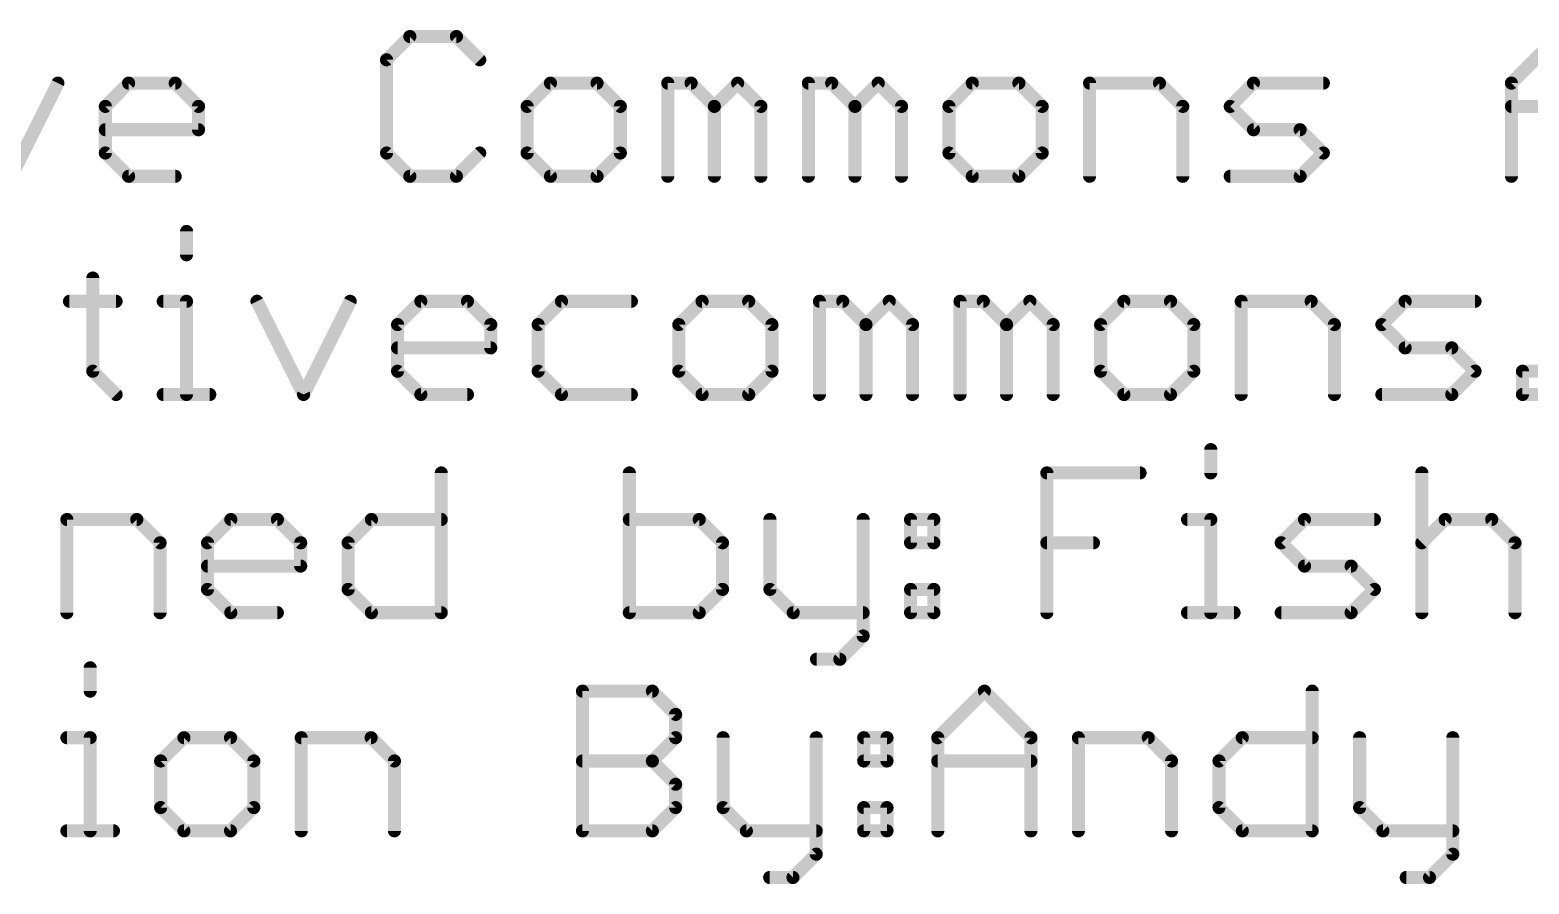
# Model space of a CAD drawing. Extents: x -39 to 68, y -12 to 30.
# Drawn here: x -0.33 to 17.12, y -11.97 to -2.03 of the extents above; entities that cross this region are included whole.
import ezdxf

# ---------------------------------------------------------------- set-up
doc = ezdxf.new("R2010")
doc.units = 0
doc.layers.add('51', color=53, linetype='CONTINUOUS')

msp = doc.modelspace()

# ---------------------------------------------------------------- linework, layer by layer
at = {"layer": '51', "const_width": 0.1524}
for points in [[(4.0891, -2.1068), (3.818, -2.378)], [(4.6315, -2.1068), (4.0891, -2.1068)], [(4.9026, -2.378), (4.6315, -2.1068)], [(16.9152, -2.6491), (17.4576, -2.1068)], [(3.818, -2.378), (3.818, -3.4626)], [(-0.5512, -3.7338), (-0.0088, -2.6491)], [(0.5437, -2.9203), (0.8148, -2.6491)], [(0.8148, -2.6491), (1.3572, -2.6491)], [(1.3572, -2.6491), (1.6283, -2.9203)], [(5.7263, -2.6491), (5.4551, -2.9203)], [(6.2686, -2.6491), (5.7263, -2.6491)], [(6.5398, -2.9203), (6.2686, -2.6491)], [(7.0923, -3.7338), (7.0923, -2.6491)], [(7.0923, -2.6491), (7.3635, -2.6491)], [(7.3635, -2.6491), (7.6346, -2.9203)], [(7.6346, -2.9203), (7.9058, -2.6491)], [(7.9058, -2.6491), (8.177, -2.9203)], [(8.7294, -3.7338), (8.7294, -2.6491)], [(8.7294, -2.6491), (9.0006, -2.6491)], [(9.0006, -2.6491), (9.2718, -2.9203)], [(9.2718, -2.9203), (9.5429, -2.6491)], [(9.5429, -2.6491), (9.8141, -2.9203)], [(10.6378, -2.6491), (10.3666, -2.9203)], [(11.1801, -2.6491), (10.6378, -2.6491)], [(11.4513, -2.9203), (11.1801, -2.6491)], [(12.0038, -3.7338), (12.0038, -2.6491)], [(12.0038, -2.6491), (12.8173, -2.6491)], [(12.8173, -2.6491), (13.0884, -2.9203)], [(13.6409, -2.9203), (13.9121, -2.6491)], [(13.9121, -2.6491), (14.7256, -2.6491)], [(16.9152, -3.7338), (16.9152, -2.6491)], [(0.5437, -3.4626), (0.5437, -2.9203)], [(1.6283, -2.9203), (1.6283, -3.1915)], [(5.4551, -2.9203), (5.4551, -3.4626)], [(6.5398, -3.4626), (6.5398, -2.9203)], [(7.6346, -2.9203), (7.6346, -3.7338)], [(8.177, -2.9203), (8.177, -3.7338)], [(9.2718, -2.9203), (9.2718, -3.7338)], [(9.8141, -2.9203), (9.8141, -3.7338)], [(10.3666, -2.9203), (10.3666, -3.4626)], [(11.4513, -3.4626), (11.4513, -2.9203)], [(13.0884, -2.9203), (13.0884, -3.7338)], [(13.9121, -3.1915), (13.6409, -2.9203)], [(16.9152, -2.9203), (17.9999, -2.9203)], [(1.6283, -3.1915), (0.5437, -3.1915)], [(14.4544, -3.1915), (13.9121, -3.1915)], [(14.7256, -3.4626), (14.4544, -3.1915)], [(0.8148, -3.7338), (0.5437, -3.4626)], [(3.818, -3.4626), (4.0891, -3.7338)], [(4.6315, -3.7338), (4.9026, -3.4626)], [(5.4551, -3.4626), (5.7263, -3.7338)], [(6.2686, -3.7338), (6.5398, -3.4626)], [(10.3666, -3.4626), (10.6378, -3.7338)], [(11.1801, -3.7338), (11.4513, -3.4626)], [(14.4544, -3.7338), (14.7256, -3.4626)], [(1.3572, -3.7338), (0.8148, -3.7338)], [(4.0891, -3.7338), (4.6315, -3.7338)], [(5.7263, -3.7338), (6.2686, -3.7338)], [(10.6378, -3.7338), (11.1801, -3.7338)], [(13.6409, -3.7338), (14.4544, -3.7338)], [(1.489, -4.3756), (1.489, -4.6468)], [(0.3975, -4.918), (0.3975, -6.0026)], [(0.1264, -5.1891), (0.6687, -5.1891)], [(1.2178, -5.1891), (1.489, -5.1891)], [(1.489, -5.1891), (1.489, -6.2738)], [(2.3092, -5.1891), (2.8516, -6.2738)], [(2.8516, -6.2738), (3.3939, -5.1891)], [(3.9464, -5.4603), (4.2176, -5.1891)], [(4.2176, -5.1891), (4.7599, -5.1891)], [(4.7599, -5.1891), (5.031, -5.4603)], [(5.8547, -5.1891), (5.5835, -5.4603)], [(6.6682, -5.1891), (5.8547, -5.1891)], [(7.4919, -5.1891), (7.2207, -5.4603)], [(8.0342, -5.1891), (7.4919, -5.1891)], [(8.3054, -5.4603), (8.0342, -5.1891)], [(8.8579, -6.2738), (8.8579, -5.1891)], [(8.8579, -5.1891), (9.129, -5.1891)], [(9.129, -5.1891), (9.4002, -5.4603)], [(9.4002, -5.4603), (9.6714, -5.1891)], [(9.6714, -5.1891), (9.9425, -5.4603)], [(10.495, -6.2738), (10.495, -5.1891)], [(10.495, -5.1891), (10.7662, -5.1891)], [(10.7662, -5.1891), (11.0373, -5.4603)], [(11.0373, -5.4603), (11.3085, -5.1891)], [(11.3085, -5.1891), (11.5797, -5.4603)], [(12.4033, -5.1891), (12.1322, -5.4603)], [(12.9457, -5.1891), (12.4033, -5.1891)], [(13.2168, -5.4603), (12.9457, -5.1891)], [(13.7693, -6.2738), (13.7693, -5.1891)], [(13.7693, -5.1891), (14.5828, -5.1891)], [(14.5828, -5.1891), (14.854, -5.4603)], [(15.4065, -5.4603), (15.6776, -5.1891)], [(15.6776, -5.1891), (16.4911, -5.1891)], [(3.9464, -6.0026), (3.9464, -5.4603)], [(5.031, -5.4603), (5.031, -5.7315)], [(5.5835, -5.4603), (5.5835, -6.0026)], [(7.2207, -5.4603), (7.2207, -6.0026)], [(8.3054, -6.0026), (8.3054, -5.4603)], [(9.4002, -5.4603), (9.4002, -6.2738)], [(9.9425, -5.4603), (9.9425, -6.2738)], [(11.0373, -5.4603), (11.0373, -6.2738)], [(11.5797, -5.4603), (11.5797, -6.2738)], [(12.1322, -5.4603), (12.1322, -6.0026)], [(13.2168, -6.0026), (13.2168, -5.4603)], [(14.854, -5.4603), (14.854, -6.2738)], [(15.6776, -5.7315), (15.4065, -5.4603)], [(5.031, -5.7315), (3.9464, -5.7315)], [(16.22, -5.7315), (15.6776, -5.7315)], [(16.4911, -6.0026), (16.22, -5.7315)], [(0.3975, -6.0026), (0.6687, -6.2738)], [(4.2176, -6.2738), (3.9464, -6.0026)], [(5.5835, -6.0026), (5.8547, -6.2738)], [(7.2207, -6.0026), (7.4919, -6.2738)], [(8.0342, -6.2738), (8.3054, -6.0026)], [(12.1322, -6.0026), (12.4033, -6.2738)], [(12.9457, -6.2738), (13.2168, -6.0026)], [(16.22, -6.2738), (16.4911, -6.0026)], [(17.0436, -6.2738), (17.0436, -6.0026)], [(17.0436, -6.0026), (17.3148, -6.0026)], [(1.2178, -6.2738), (1.7601, -6.2738)], [(4.7599, -6.2738), (4.2176, -6.2738)], [(5.8547, -6.2738), (6.6682, -6.2738)], [(7.4919, -6.2738), (8.0342, -6.2738)], [(12.4033, -6.2738), (12.9457, -6.2738)], [(15.4065, -6.2738), (16.22, -6.2738)], [(17.3148, -6.2738), (17.0436, -6.2738)], [(13.4145, -6.9156), (13.4145, -7.1868)], [(4.4552, -7.1868), (4.4552, -8.8138)], [(6.6449, -7.1868), (6.6449, -8.8138)], [(11.5062, -8.8138), (11.5062, -7.1868)], [(11.5062, -7.1868), (12.5909, -7.1868)], [(15.872, -7.1868), (15.872, -8.8138)], [(0.0963, -8.8138), (0.0963, -7.7291)], [(0.0963, -7.7291), (0.9098, -7.7291)], [(0.9098, -7.7291), (1.1809, -8.0003)], [(1.7334, -8.0003), (2.0046, -7.7291)], [(2.0046, -7.7291), (2.5469, -7.7291)], [(2.5469, -7.7291), (2.8181, -8.0003)], [(3.3706, -8.0003), (3.6417, -7.7291)], [(3.6417, -7.7291), (4.4552, -7.7291)], [(7.4584, -7.7291), (6.6449, -7.7291)], [(7.7295, -8.0003), (7.4584, -7.7291)], [(8.282, -7.7291), (8.282, -8.5426)], [(9.3667, -7.7291), (9.3667, -9.085)], [(9.9192, -7.7291), (10.1904, -7.7291)], [(9.9192, -8.0003), (9.9192, -7.7291)], [(10.1904, -7.7291), (10.1904, -8.0003)], [(13.1434, -7.7291), (13.4145, -7.7291)], [(13.4145, -7.7291), (13.4145, -8.8138)], [(14.2348, -8.0003), (14.506, -7.7291)], [(14.506, -7.7291), (15.3195, -7.7291)], [(15.872, -8.0003), (16.1431, -7.7291)], [(16.1431, -7.7291), (16.6854, -7.7291)], [(16.6854, -7.7291), (16.9566, -8.0003)], [(1.1809, -8.0003), (1.1809, -8.8138)], [(1.7334, -8.5426), (1.7334, -8.0003)], [(2.8181, -8.0003), (2.8181, -8.2715)], [(3.3706, -8.5426), (3.3706, -8.0003)], [(7.7295, -8.5426), (7.7295, -8.0003)], [(10.1904, -8.0003), (9.9192, -8.0003)], [(11.5062, -8.0003), (12.0485, -8.0003)], [(14.506, -8.2715), (14.2348, -8.0003)], [(16.9566, -8.0003), (16.9566, -8.8138)], [(2.8181, -8.2715), (1.7334, -8.2715)], [(15.0483, -8.2715), (14.506, -8.2715)], [(15.3195, -8.5426), (15.0483, -8.2715)], [(2.0046, -8.8138), (1.7334, -8.5426)], [(3.6417, -8.8138), (3.3706, -8.5426)], [(7.4584, -8.8138), (7.7295, -8.5426)], [(8.282, -8.5426), (8.5532, -8.8138)], [(9.9192, -8.5426), (10.1904, -8.5426)], [(9.9192, -8.8138), (9.9192, -8.5426)], [(10.1904, -8.5426), (10.1904, -8.8138)], [(15.0483, -8.8138), (15.3195, -8.5426)], [(2.5469, -8.8138), (2.0046, -8.8138)], [(4.4552, -8.8138), (3.6417, -8.8138)], [(6.6449, -8.8138), (7.4584, -8.8138)], [(8.5532, -8.8138), (9.3667, -8.8138)], [(10.1904, -8.8138), (9.9192, -8.8138)], [(13.1434, -8.8138), (13.6857, -8.8138)], [(14.2348, -8.8138), (15.0483, -8.8138)], [(9.3667, -9.085), (9.0955, -9.3561)], [(0.3674, -9.4556), (0.3674, -9.7268)], [(9.0955, -9.3561), (8.8244, -9.3561)], [(6.0992, -11.3538), (6.0992, -9.7268)], [(6.0992, -9.7268), (6.9127, -9.7268)], [(6.9127, -9.7268), (7.1838, -9.998)], [(10.2362, -10.2691), (10.7785, -9.7268)], [(10.7785, -9.7268), (11.3209, -10.2691)], [(14.5952, -9.7268), (14.5952, -11.3538)], [(7.1838, -9.998), (7.1838, -10.2691)], [(0.0963, -10.2691), (0.3674, -10.2691)], [(0.3674, -10.2691), (0.3674, -11.3538)], [(1.4589, -10.2691), (1.1877, -10.5403)], [(2.0012, -10.2691), (1.4589, -10.2691)], [(2.2724, -10.5403), (2.0012, -10.2691)], [(2.8249, -11.3538), (2.8249, -10.2691)], [(2.8249, -10.2691), (3.6383, -10.2691)], [(3.6383, -10.2691), (3.9095, -10.5403)], [(7.1838, -10.2691), (6.9127, -10.5403)], [(7.7363, -10.2691), (7.7363, -11.0826)], [(8.821, -10.2691), (8.821, -11.625)], [(9.3735, -10.2691), (9.6446, -10.2691)], [(9.3735, -10.5403), (9.3735, -10.2691)], [(9.6446, -10.2691), (9.6446, -10.5403)], [(10.2362, -11.3538), (10.2362, -10.2691)], [(11.3209, -10.2691), (11.3209, -11.3538)], [(11.8734, -11.3538), (11.8734, -10.2691)], [(11.8734, -10.2691), (12.6868, -10.2691)], [(12.6868, -10.2691), (12.958, -10.5403)], [(13.5105, -10.5403), (13.7817, -10.2691)], [(13.7817, -10.2691), (14.5952, -10.2691)], [(15.1477, -10.2691), (15.1477, -11.0826)], [(16.2323, -10.2691), (16.2323, -11.625)], [(1.1877, -10.5403), (1.1877, -11.0826)], [(2.2724, -11.0826), (2.2724, -10.5403)], [(3.9095, -10.5403), (3.9095, -11.3538)], [(6.0992, -10.5403), (6.9127, -10.5403)], [(6.9127, -10.5403), (7.1838, -10.8115)], [(9.6446, -10.5403), (9.3735, -10.5403)], [(10.2362, -10.5403), (11.3209, -10.5403)], [(12.958, -10.5403), (12.958, -11.3538)], [(13.5105, -11.0826), (13.5105, -10.5403)], [(7.1838, -10.8115), (7.1838, -11.0826)], [(1.1877, -11.0826), (1.4589, -11.3538)], [(2.0012, -11.3538), (2.2724, -11.0826)], [(7.1838, -11.0826), (6.9127, -11.3538)], [(7.7363, -11.0826), (8.0075, -11.3538)], [(9.3735, -11.0826), (9.6446, -11.0826)], [(9.3735, -11.3538), (9.3735, -11.0826)], [(9.6446, -11.0826), (9.6446, -11.3538)], [(13.7817, -11.3538), (13.5105, -11.0826)], [(15.1477, -11.0826), (15.4188, -11.3538)], [(0.0963, -11.3538), (0.6386, -11.3538)], [(1.4589, -11.3538), (2.0012, -11.3538)], [(6.9127, -11.3538), (6.0992, -11.3538)], [(8.0075, -11.3538), (8.821, -11.3538)], [(9.6446, -11.3538), (9.3735, -11.3538)], [(14.5952, -11.3538), (13.7817, -11.3538)], [(15.4188, -11.3538), (16.2323, -11.3538)], [(8.821, -11.625), (8.5498, -11.8961)], [(16.2323, -11.625), (15.9612, -11.8961)], [(8.5498, -11.8961), (8.2787, -11.8961)], [(15.9612, -11.8961), (15.69, -11.8961)]]:
    msp.add_lwpolyline(points, dxfattribs=at)
at = {"layer": '51', "const_width": 0.0762}
for points in [[(4.0891, -2.0687, 1), (4.0891, -2.1449)], [(4.1161, -2.1338, 1), (4.0622, -2.0799)], [(4.6584, -2.0799, 1), (4.6045, -2.1338)], [(4.6315, -2.1449, 1), (4.6315, -2.0687)], [(3.791, -2.351, 1), (3.8449, -2.4049)], [(3.8561, -2.378, 1), (3.7799, -2.378)], [(4.8757, -2.4049, 1), (4.9296, -2.351)], [(0.0252, -2.6662, 1), (-0.0429, -2.6321)], [(0.8148, -2.611, 1), (0.8148, -2.6872)], [(0.8418, -2.6761, 1), (0.7879, -2.6222)], [(1.3841, -2.6222, 1), (1.3302, -2.6761)], [(1.3572, -2.6872, 1), (1.3572, -2.611)], [(5.7263, -2.611, 1), (5.7263, -2.6872)], [(5.7532, -2.6761, 1), (5.6994, -2.6222)], [(6.2956, -2.6222, 1), (6.2417, -2.6761)], [(6.2686, -2.6872, 1), (6.2686, -2.611)], [(7.1304, -2.6491, 1), (7.0542, -2.6491)], [(7.0923, -2.611, 1), (7.0923, -2.6872)], [(7.3904, -2.6222, 1), (7.3365, -2.6761)], [(7.3635, -2.6872, 1), (7.3635, -2.611)], [(7.9327, -2.6222, 1), (7.8788, -2.6761)], [(7.9327, -2.6761, 1), (7.8788, -2.6222)], [(8.7675, -2.6491, 1), (8.6913, -2.6491)], [(8.7294, -2.611, 1), (8.7294, -2.6872)], [(9.0276, -2.6222, 1), (8.9737, -2.6761)], [(9.0006, -2.6872, 1), (9.0006, -2.611)], [(9.5699, -2.6222, 1), (9.516, -2.6761)], [(9.5699, -2.6761, 1), (9.516, -2.6222)], [(10.6378, -2.611, 1), (10.6378, -2.6872)], [(10.6647, -2.6761, 1), (10.6108, -2.6222)], [(11.207, -2.6222, 1), (11.1532, -2.6761)], [(11.1801, -2.6872, 1), (11.1801, -2.611)], [(12.0419, -2.6491, 1), (11.9657, -2.6491)], [(12.0038, -2.611, 1), (12.0038, -2.6872)], [(12.8442, -2.6222, 1), (12.7903, -2.6761)], [(12.8173, -2.6872, 1), (12.8173, -2.611)], [(13.9121, -2.611, 1), (13.9121, -2.6872)], [(13.939, -2.6761, 1), (13.8851, -2.6222)], [(14.7256, -2.6872, 1), (14.7256, -2.611)], [(16.9533, -2.6491, 1), (16.8771, -2.6491)], [(16.8883, -2.6222, 1), (16.9422, -2.6761)], [(0.5818, -2.9203, 1), (0.5056, -2.9203)], [(0.5167, -2.8934, 1), (0.5706, -2.9472)], [(1.6664, -2.9203, 1), (1.5902, -2.9203)], [(1.6014, -2.9472, 1), (1.6553, -2.8934)], [(5.4932, -2.9203, 1), (5.417, -2.9203)], [(5.4282, -2.8934, 1), (5.4821, -2.9472)], [(6.5779, -2.9203, 1), (6.5017, -2.9203)], [(6.5129, -2.9472, 1), (6.5667, -2.8934)], [(7.6727, -2.9203, 1), (7.5965, -2.9203)], [(7.6077, -2.8934, 1), (7.6616, -2.9472)], [(7.6077, -2.9472, 1), (7.6616, -2.8934)], [(8.2151, -2.9203, 1), (8.1389, -2.9203)], [(8.15, -2.9472, 1), (8.2039, -2.8934)], [(9.3099, -2.9203, 1), (9.2337, -2.9203)], [(9.2448, -2.8934, 1), (9.2987, -2.9472)], [(9.2448, -2.9472, 1), (9.2987, -2.8934)], [(9.8522, -2.9203, 1), (9.776, -2.9203)], [(9.7872, -2.9472, 1), (9.8411, -2.8934)], [(10.4047, -2.9203, 1), (10.3285, -2.9203)], [(10.3397, -2.8934, 1), (10.3935, -2.9472)], [(11.4894, -2.9203, 1), (11.4132, -2.9203)], [(11.4243, -2.9472, 1), (11.4782, -2.8934)], [(13.1265, -2.9203, 1), (13.0503, -2.9203)], [(13.0615, -2.9472, 1), (13.1154, -2.8934)], [(13.6679, -2.8934, 1), (13.614, -2.9472)], [(13.614, -2.8934, 1), (13.6679, -2.9472)], [(16.9152, -2.8822, 1), (16.9152, -2.9584)], [(0.5437, -3.1534, 1), (0.5437, -3.2296)], [(1.6283, -3.2296, 1), (1.6283, -3.1534)], [(13.9121, -3.1534, 1), (13.9121, -3.2296)], [(13.8851, -3.2184, 1), (13.939, -3.1645)], [(14.4814, -3.1645, 1), (14.4275, -3.2184)], [(14.4544, -3.2296, 1), (14.4544, -3.1534)], [(1.5902, -3.1915, 1), (1.6664, -3.1915)], [(0.5706, -3.4357, 1), (0.5167, -3.4896)], [(0.5056, -3.4626, 1), (0.5818, -3.4626)], [(3.8449, -3.4357, 1), (3.791, -3.4896)], [(3.7799, -3.4626, 1), (3.8561, -3.4626)], [(4.9296, -3.4896, 1), (4.8757, -3.4357)], [(5.4821, -3.4357, 1), (5.4282, -3.4896)], [(5.417, -3.4626, 1), (5.4932, -3.4626)], [(6.5017, -3.4626, 1), (6.5779, -3.4626)], [(6.5667, -3.4896, 1), (6.5129, -3.4357)], [(10.3935, -3.4357, 1), (10.3397, -3.4896)], [(10.3285, -3.4626, 1), (10.4047, -3.4626)], [(11.4132, -3.4626, 1), (11.4894, -3.4626)], [(11.4782, -3.4896, 1), (11.4243, -3.4357)], [(14.7525, -3.4896, 1), (14.6986, -3.4357)], [(14.6986, -3.4896, 1), (14.7525, -3.4357)], [(0.8148, -3.6957, 1), (0.8148, -3.7719)], [(1.3572, -3.7719, 1), (1.3572, -3.6957)], [(4.0891, -3.6957, 1), (4.0891, -3.7719)], [(4.6315, -3.7719, 1), (4.6315, -3.6957)], [(5.7263, -3.6957, 1), (5.7263, -3.7719)], [(6.2686, -3.7719, 1), (6.2686, -3.6957)], [(10.6378, -3.6957, 1), (10.6378, -3.7719)], [(11.1801, -3.7719, 1), (11.1801, -3.6957)], [(13.6409, -3.6957, 1), (13.6409, -3.7719)], [(14.4544, -3.7719, 1), (14.4544, -3.6957)], [(0.7879, -3.7607, 1), (0.8418, -3.7069)], [(4.0622, -3.7607, 1), (4.1161, -3.7069)], [(4.6045, -3.7069, 1), (4.6584, -3.7607)], [(5.6994, -3.7607, 1), (5.7532, -3.7069)], [(6.2417, -3.7069, 1), (6.2956, -3.7607)], [(7.0542, -3.7338, 1), (7.1304, -3.7338)], [(7.5965, -3.7338, 1), (7.6727, -3.7338)], [(8.1389, -3.7338, 1), (8.2151, -3.7338)], [(8.6913, -3.7338, 1), (8.7675, -3.7338)], [(9.2337, -3.7338, 1), (9.3099, -3.7338)], [(9.776, -3.7338, 1), (9.8522, -3.7338)], [(10.6108, -3.7607, 1), (10.6647, -3.7069)], [(11.1532, -3.7069, 1), (11.207, -3.7607)], [(11.9657, -3.7338, 1), (12.0419, -3.7338)], [(13.0503, -3.7338, 1), (13.1265, -3.7338)], [(14.4275, -3.7069, 1), (14.4814, -3.7607)], [(16.8771, -3.7338, 1), (16.9533, -3.7338)], [(1.5271, -4.3756, 1), (1.4509, -4.3756)], [(1.4509, -4.6468, 1), (1.5271, -4.6468)], [(0.4356, -4.918, 1), (0.3594, -4.918)], [(0.1264, -5.151, 1), (0.1264, -5.2272)], [(0.6687, -5.2272, 1), (0.6687, -5.151)], [(1.2178, -5.151, 1), (1.2178, -5.2272)], [(1.5271, -5.1891, 1), (1.4509, -5.1891)], [(1.489, -5.2272, 1), (1.489, -5.151)], [(2.3433, -5.1721, 1), (2.2752, -5.2062)], [(3.428, -5.2062, 1), (3.3598, -5.1721)], [(4.2176, -5.151, 1), (4.2176, -5.2272)], [(4.2445, -5.2161, 1), (4.1906, -5.1622)], [(4.7868, -5.1622, 1), (4.7329, -5.2161)], [(4.7599, -5.2272, 1), (4.7599, -5.151)], [(5.8547, -5.151, 1), (5.8547, -5.2272)], [(5.8816, -5.2161, 1), (5.8278, -5.1622)], [(6.6682, -5.2272, 1), (6.6682, -5.151)], [(7.4919, -5.151, 1), (7.4919, -5.2272)], [(7.5188, -5.2161, 1), (7.4649, -5.1622)], [(8.0611, -5.1622, 1), (8.0073, -5.2161)], [(8.0342, -5.2272, 1), (8.0342, -5.151)], [(8.896, -5.1891, 1), (8.8198, -5.1891)], [(8.8579, -5.151, 1), (8.8579, -5.2272)], [(9.156, -5.1622, 1), (9.1021, -5.2161)], [(9.129, -5.2272, 1), (9.129, -5.151)], [(9.6983, -5.1622, 1), (9.6444, -5.2161)], [(9.6983, -5.2161, 1), (9.6444, -5.1622)], [(10.5331, -5.1891, 1), (10.4569, -5.1891)], [(10.495, -5.151, 1), (10.495, -5.2272)], [(10.7931, -5.1622, 1), (10.7392, -5.2161)], [(10.7662, -5.2272, 1), (10.7662, -5.151)], [(11.3354, -5.1622, 1), (11.2816, -5.2161)], [(11.3354, -5.2161, 1), (11.2816, -5.1622)], [(12.4033, -5.151, 1), (12.4033, -5.2272)], [(12.4303, -5.2161, 1), (12.3764, -5.1622)], [(12.9726, -5.1622, 1), (12.9187, -5.2161)], [(12.9457, -5.2272, 1), (12.9457, -5.151)], [(13.8074, -5.1891, 1), (13.7312, -5.1891)], [(13.7693, -5.151, 1), (13.7693, -5.2272)], [(14.6098, -5.1622, 1), (14.5559, -5.2161)], [(14.5828, -5.2272, 1), (14.5828, -5.151)], [(15.6776, -5.151, 1), (15.6776, -5.2272)], [(15.7046, -5.2161, 1), (15.6507, -5.1622)], [(16.4911, -5.2272, 1), (16.4911, -5.151)], [(3.9845, -5.4603, 1), (3.9083, -5.4603)], [(3.9194, -5.4334, 1), (3.9733, -5.4872)], [(5.0691, -5.4603, 1), (4.9929, -5.4603)], [(5.0041, -5.4872, 1), (5.058, -5.4334)], [(5.6216, -5.4603, 1), (5.5454, -5.4603)], [(5.5566, -5.4334, 1), (5.6105, -5.4872)], [(7.2588, -5.4603, 1), (7.1826, -5.4603)], [(7.1938, -5.4334, 1), (7.2476, -5.4872)], [(8.3435, -5.4603, 1), (8.2673, -5.4603)], [(8.2784, -5.4872, 1), (8.3323, -5.4334)], [(9.4383, -5.4603, 1), (9.3621, -5.4603)], [(9.3732, -5.4334, 1), (9.4271, -5.4872)], [(9.3732, -5.4872, 1), (9.4271, -5.4334)], [(9.9806, -5.4603, 1), (9.9044, -5.4603)], [(9.9156, -5.4872, 1), (9.9695, -5.4334)], [(11.0754, -5.4603, 1), (10.9992, -5.4603)], [(11.0104, -5.4334, 1), (11.0643, -5.4872)], [(11.0104, -5.4872, 1), (11.0643, -5.4334)], [(11.6178, -5.4603, 1), (11.5416, -5.4603)], [(11.5527, -5.4872, 1), (11.6066, -5.4334)], [(12.1703, -5.4603, 1), (12.0941, -5.4603)], [(12.1052, -5.4334, 1), (12.1591, -5.4872)], [(13.2549, -5.4603, 1), (13.1787, -5.4603)], [(13.1899, -5.4872, 1), (13.2438, -5.4334)], [(14.8921, -5.4603, 1), (14.8159, -5.4603)], [(14.827, -5.4872, 1), (14.8809, -5.4334)], [(15.4334, -5.4334, 1), (15.3795, -5.4872)], [(15.3795, -5.4334, 1), (15.4334, -5.4872)], [(3.9464, -5.6934, 1), (3.9464, -5.7696)], [(4.9929, -5.7315, 1), (5.0691, -5.7315)], [(5.031, -5.7696, 1), (5.031, -5.6934)], [(15.6776, -5.6934, 1), (15.6776, -5.7696)], [(15.6507, -5.7584, 1), (15.7046, -5.7045)], [(16.2469, -5.7045, 1), (16.193, -5.7584)], [(16.22, -5.7696, 1), (16.22, -5.6934)], [(0.4245, -5.9757, 1), (0.3706, -6.0296)], [(3.9733, -5.9757, 1), (3.9194, -6.0296)], [(5.6105, -5.9757, 1), (5.5566, -6.0296)], [(7.2476, -5.9757, 1), (7.1938, -6.0296)], [(8.3323, -6.0296, 1), (8.2784, -5.9757)], [(12.1591, -5.9757, 1), (12.1052, -6.0296)], [(13.2438, -6.0296, 1), (13.1899, -5.9757)], [(16.5181, -6.0296, 1), (16.4642, -5.9757)], [(17.0817, -6.0026, 1), (17.0055, -6.0026)], [(17.0436, -5.9645, 1), (17.0436, -6.0407)], [(0.3594, -6.0026, 1), (0.4356, -6.0026)], [(3.9083, -6.0026, 1), (3.9845, -6.0026)], [(5.5454, -6.0026, 1), (5.6216, -6.0026)], [(7.1826, -6.0026, 1), (7.2588, -6.0026)], [(8.2673, -6.0026, 1), (8.3435, -6.0026)], [(12.0941, -6.0026, 1), (12.1703, -6.0026)], [(13.1787, -6.0026, 1), (13.2549, -6.0026)], [(16.4642, -6.0296, 1), (16.5181, -5.9757)], [(0.6417, -6.3007, 1), (0.6956, -6.2469)], [(1.2178, -6.2357, 1), (1.2178, -6.3119)], [(1.4509, -6.2738, 1), (1.5271, -6.2738)], [(1.7601, -6.3119, 1), (1.7601, -6.2357)], [(2.8175, -6.2568, 1), (2.8856, -6.2908)], [(2.8175, -6.2908, 1), (2.8856, -6.2568)], [(4.2176, -6.2357, 1), (4.2176, -6.3119)], [(4.1906, -6.3007, 1), (4.2445, -6.2469)], [(4.7599, -6.3119, 1), (4.7599, -6.2357)], [(5.8547, -6.2357, 1), (5.8547, -6.3119)], [(5.8278, -6.3007, 1), (5.8816, -6.2469)], [(6.6682, -6.3119, 1), (6.6682, -6.2357)], [(7.4919, -6.2357, 1), (7.4919, -6.3119)], [(7.4649, -6.3007, 1), (7.5188, -6.2469)], [(8.0073, -6.2469, 1), (8.0611, -6.3007)], [(8.0342, -6.3119, 1), (8.0342, -6.2357)], [(8.8198, -6.2738, 1), (8.896, -6.2738)], [(9.3621, -6.2738, 1), (9.4383, -6.2738)], [(9.9044, -6.2738, 1), (9.9806, -6.2738)], [(10.4569, -6.2738, 1), (10.5331, -6.2738)], [(10.9992, -6.2738, 1), (11.0754, -6.2738)], [(11.5416, -6.2738, 1), (11.6178, -6.2738)], [(12.4033, -6.2357, 1), (12.4033, -6.3119)], [(12.3764, -6.3007, 1), (12.4303, -6.2469)], [(12.9187, -6.2469, 1), (12.9726, -6.3007)], [(12.9457, -6.3119, 1), (12.9457, -6.2357)], [(13.7312, -6.2738, 1), (13.8074, -6.2738)], [(14.8159, -6.2738, 1), (14.8921, -6.2738)], [(15.4065, -6.2357, 1), (15.4065, -6.3119)], [(16.193, -6.2469, 1), (16.2469, -6.3007)], [(16.22, -6.3119, 1), (16.22, -6.2357)], [(17.0436, -6.2357, 1), (17.0436, -6.3119)], [(17.0055, -6.2738, 1), (17.0817, -6.2738)], [(13.4526, -6.9156, 1), (13.3764, -6.9156)], [(4.4933, -7.1868, 1), (4.4171, -7.1868)], [(6.683, -7.1868, 1), (6.6068, -7.1868)], [(11.5443, -7.1868, 1), (11.4681, -7.1868)], [(11.5062, -7.1487, 1), (11.5062, -7.2249)], [(12.5909, -7.2249, 1), (12.5909, -7.1487)], [(13.3764, -7.1868, 1), (13.4526, -7.1868)], [(15.9101, -7.1868, 1), (15.8338, -7.1868)], [(0.1344, -7.7291, 1), (0.0582, -7.7291)], [(0.0963, -7.691, 1), (0.0963, -7.7672)], [(0.9367, -7.7022, 1), (0.8828, -7.7561)], [(0.9098, -7.7672, 1), (0.9098, -7.691)], [(2.0046, -7.691, 1), (2.0046, -7.7672)], [(2.0315, -7.7561, 1), (1.9776, -7.7022)], [(2.5739, -7.7022, 1), (2.52, -7.7561)], [(2.5469, -7.7672, 1), (2.5469, -7.691)], [(3.6417, -7.691, 1), (3.6417, -7.7672)], [(3.6687, -7.7561, 1), (3.6148, -7.7022)], [(4.4552, -7.7672, 1), (4.4552, -7.691)], [(6.6449, -7.691, 1), (6.6449, -7.7672)], [(7.4853, -7.7022, 1), (7.4314, -7.7561)], [(7.4584, -7.7672, 1), (7.4584, -7.691)], [(8.3201, -7.7291, 1), (8.2439, -7.7291)], [(9.4048, -7.7291, 1), (9.3286, -7.7291)], [(9.9192, -7.691, 1), (9.9192, -7.7672)], [(9.9573, -7.7291, 1), (9.8811, -7.7291)], [(10.2285, -7.7291, 1), (10.1523, -7.7291)], [(10.1904, -7.7672, 1), (10.1904, -7.691)], [(13.1434, -7.691, 1), (13.1434, -7.7672)], [(13.4526, -7.7291, 1), (13.3764, -7.7291)], [(13.4145, -7.7672, 1), (13.4145, -7.691)], [(14.506, -7.691, 1), (14.506, -7.7672)], [(14.5329, -7.7561, 1), (14.479, -7.7022)], [(15.3195, -7.7672, 1), (15.3195, -7.691)], [(16.1431, -7.691, 1), (16.1431, -7.7672)], [(16.1701, -7.7561, 1), (16.1162, -7.7022)], [(16.7124, -7.7022, 1), (16.6585, -7.7561)], [(16.6854, -7.7672, 1), (16.6854, -7.691)], [(1.219, -8.0003, 1), (1.1428, -8.0003)], [(1.154, -8.0272, 1), (1.2079, -7.9734)], [(1.7715, -8.0003, 1), (1.6953, -8.0003)], [(1.7065, -7.9734, 1), (1.7604, -8.0272)], [(2.8562, -8.0003, 1), (2.78, -8.0003)], [(2.7911, -8.0272, 1), (2.845, -7.9734)], [(3.4087, -8.0003, 1), (3.3325, -8.0003)], [(3.3436, -7.9734, 1), (3.3975, -8.0272)], [(7.7676, -8.0003, 1), (7.6914, -8.0003)], [(7.7026, -8.0272, 1), (7.7565, -7.9734)], [(9.9192, -7.9622, 1), (9.9192, -8.0384)], [(9.8811, -8.0003, 1), (9.9573, -8.0003)], [(10.1523, -8.0003, 1), (10.2285, -8.0003)], [(10.1904, -8.0384, 1), (10.1904, -7.9622)], [(11.5062, -7.9622, 1), (11.5062, -8.0384)], [(12.0485, -8.0384, 1), (12.0485, -7.9622)], [(14.2617, -7.9734, 1), (14.2079, -8.0272)], [(14.2079, -7.9734, 1), (14.2617, -8.0272)], [(15.845, -7.9734, 1), (15.8989, -8.0272)], [(16.9947, -8.0003, 1), (16.9185, -8.0003)], [(16.9297, -8.0272, 1), (16.9836, -7.9734)], [(1.7334, -8.2334, 1), (1.7334, -8.3096)], [(2.8181, -8.3096, 1), (2.8181, -8.2334)], [(14.506, -8.2334, 1), (14.506, -8.3096)], [(15.0752, -8.2445, 1), (15.0213, -8.2984)], [(15.0483, -8.3096, 1), (15.0483, -8.2334)], [(2.78, -8.2715, 1), (2.8562, -8.2715)], [(14.479, -8.2984, 1), (14.5329, -8.2445)], [(1.7604, -8.5157, 1), (1.7065, -8.5696)], [(1.6953, -8.5426, 1), (1.7715, -8.5426)], [(3.3975, -8.5157, 1), (3.3436, -8.5696)], [(3.3325, -8.5426, 1), (3.4087, -8.5426)], [(7.6914, -8.5426, 1), (7.7676, -8.5426)], [(7.7565, -8.5696, 1), (7.7026, -8.5157)], [(8.309, -8.5157, 1), (8.2551, -8.5696)], [(8.2439, -8.5426, 1), (8.3201, -8.5426)], [(9.9192, -8.5045, 1), (9.9192, -8.5807)], [(9.9573, -8.5426, 1), (9.8811, -8.5426)], [(10.2285, -8.5426, 1), (10.1523, -8.5426)], [(10.1904, -8.5807, 1), (10.1904, -8.5045)], [(15.3464, -8.5696, 1), (15.2925, -8.5157)], [(15.2925, -8.5696, 1), (15.3464, -8.5157)], [(0.0582, -8.8138, 1), (0.1344, -8.8138)], [(1.1428, -8.8138, 1), (1.219, -8.8138)], [(2.0046, -8.7757, 1), (2.0046, -8.8519)], [(1.9776, -8.8407, 1), (2.0315, -8.7869)], [(2.5469, -8.8519, 1), (2.5469, -8.7757)], [(3.6417, -8.7757, 1), (3.6417, -8.8519)], [(3.6148, -8.8407, 1), (3.6687, -8.7869)], [(4.4171, -8.8138, 1), (4.4933, -8.8138)], [(4.4552, -8.8519, 1), (4.4552, -8.7757)], [(6.6449, -8.7757, 1), (6.6449, -8.8519)], [(6.6068, -8.8138, 1), (6.683, -8.8138)], [(7.4314, -8.7869, 1), (7.4853, -8.8407)], [(7.4584, -8.8519, 1), (7.4584, -8.7757)], [(8.5532, -8.7757, 1), (8.5532, -8.8519)], [(8.5263, -8.8407, 1), (8.5801, -8.7869)], [(9.3667, -8.8519, 1), (9.3667, -8.7757)], [(9.9192, -8.7757, 1), (9.9192, -8.8519)], [(9.8811, -8.8138, 1), (9.9573, -8.8138)], [(10.1523, -8.8138, 1), (10.2285, -8.8138)], [(10.1904, -8.8519, 1), (10.1904, -8.7757)], [(11.4681, -8.8138, 1), (11.5443, -8.8138)], [(13.1434, -8.7757, 1), (13.1434, -8.8519)], [(13.3764, -8.8138, 1), (13.4526, -8.8138)], [(13.6857, -8.8519, 1), (13.6857, -8.7757)], [(14.2348, -8.7757, 1), (14.2348, -8.8519)], [(15.0213, -8.7869, 1), (15.0752, -8.8407)], [(15.0483, -8.8519, 1), (15.0483, -8.7757)], [(15.8338, -8.8138, 1), (15.9101, -8.8138)], [(16.9185, -8.8138, 1), (16.9947, -8.8138)], [(9.3286, -9.085, 1), (9.4048, -9.085)], [(9.3936, -9.1119, 1), (9.3398, -9.058)], [(0.4055, -9.4556, 1), (0.3293, -9.4556)], [(8.8244, -9.318, 1), (8.8244, -9.3942)], [(9.0686, -9.3292, 1), (9.1225, -9.3831)], [(9.0955, -9.3942, 1), (9.0955, -9.318)], [(0.3293, -9.7268, 1), (0.4055, -9.7268)], [(6.1373, -9.7268, 1), (6.0611, -9.7268)], [(6.0992, -9.6887, 1), (6.0992, -9.7649)], [(6.9396, -9.6999, 1), (6.8857, -9.7538)], [(6.9127, -9.7649, 1), (6.9127, -9.6887)], [(10.8055, -9.6999, 1), (10.7516, -9.7538)], [(10.8055, -9.7538, 1), (10.7516, -9.6999)], [(14.6333, -9.7268, 1), (14.5571, -9.7268)], [(7.2219, -9.998, 1), (7.1457, -9.998)], [(7.1569, -10.0249, 1), (7.2108, -9.971)], [(0.0963, -10.231, 1), (0.0963, -10.3072)], [(0.4055, -10.2691, 1), (0.3293, -10.2691)], [(0.3674, -10.3072, 1), (0.3674, -10.231)], [(1.4589, -10.231, 1), (1.4589, -10.3072)], [(1.4858, -10.2961, 1), (1.4319, -10.2422)], [(2.0281, -10.2422, 1), (1.9743, -10.2961)], [(2.0012, -10.3072, 1), (2.0012, -10.231)], [(2.863, -10.2691, 1), (2.7868, -10.2691)], [(2.8249, -10.231, 1), (2.8249, -10.3072)], [(3.6653, -10.2422, 1), (3.6114, -10.2961)], [(3.6383, -10.3072, 1), (3.6383, -10.231)], [(7.1457, -10.2691, 1), (7.2219, -10.2691)], [(7.2108, -10.2961, 1), (7.1569, -10.2422)], [(7.7744, -10.2691, 1), (7.6982, -10.2691)], [(8.8591, -10.2691, 1), (8.7829, -10.2691)], [(9.3735, -10.231, 1), (9.3735, -10.3072)], [(9.4116, -10.2691, 1), (9.3354, -10.2691)], [(9.6827, -10.2691, 1), (9.6065, -10.2691)], [(9.6446, -10.3072, 1), (9.6446, -10.231)], [(10.2743, -10.2691, 1), (10.1981, -10.2691)], [(10.2093, -10.2422, 1), (10.2631, -10.2961)], [(11.359, -10.2691, 1), (11.2828, -10.2691)], [(11.2939, -10.2961, 1), (11.3478, -10.2422)], [(11.9115, -10.2691, 1), (11.8353, -10.2691)], [(11.8734, -10.231, 1), (11.8734, -10.3072)], [(12.7138, -10.2422, 1), (12.6599, -10.2961)], [(12.6868, -10.3072, 1), (12.6868, -10.231)], [(13.7817, -10.231, 1), (13.7817, -10.3072)], [(13.8086, -10.2961, 1), (13.7547, -10.2422)], [(14.5952, -10.3072, 1), (14.5952, -10.231)], [(15.1858, -10.2691, 1), (15.1096, -10.2691)], [(16.2704, -10.2691, 1), (16.1942, -10.2691)], [(1.2258, -10.5403, 1), (1.1496, -10.5403)], [(2.3105, -10.5403, 1), (2.2343, -10.5403)], [(3.9476, -10.5403, 1), (3.8714, -10.5403)], [(6.0992, -10.5022, 1), (6.0992, -10.5784)], [(6.9396, -10.5134, 1), (6.8857, -10.5672)], [(6.9127, -10.5784, 1), (6.9127, -10.5022)], [(9.3735, -10.5022, 1), (9.3735, -10.5784)], [(9.6446, -10.5784, 1), (9.6446, -10.5022)], [(10.2362, -10.5022, 1), (10.2362, -10.5784)], [(11.3209, -10.5784, 1), (11.3209, -10.5022)], [(12.9961, -10.5403, 1), (12.9199, -10.5403)], [(13.5486, -10.5403, 1), (13.4724, -10.5403)], [(1.1608, -10.5134, 1), (1.2146, -10.5672)], [(2.2454, -10.5672, 1), (2.2993, -10.5134)], [(3.8826, -10.5672, 1), (3.9365, -10.5134)], [(6.8857, -10.5134, 1), (6.9396, -10.5672)], [(9.3354, -10.5403, 1), (9.4116, -10.5403)], [(9.6065, -10.5403, 1), (9.6827, -10.5403)], [(12.9311, -10.5672, 1), (12.985, -10.5134)], [(13.4836, -10.5134, 1), (13.5375, -10.5672)], [(7.2219, -10.8115, 1), (7.1457, -10.8115)], [(7.1569, -10.8384, 1), (7.2108, -10.7845)], [(1.2146, -11.0557, 1), (1.1608, -11.1096)], [(1.1496, -11.0826, 1), (1.2258, -11.0826)], [(2.2343, -11.0826, 1), (2.3105, -11.0826)], [(2.2993, -11.1096, 1), (2.2454, -11.0557)], [(7.1457, -11.0826, 1), (7.2219, -11.0826)], [(7.2108, -11.1096, 1), (7.1569, -11.0557)], [(7.7633, -11.0557, 1), (7.7094, -11.1096)], [(7.6982, -11.0826, 1), (7.7744, -11.0826)], [(9.3735, -11.0445, 1), (9.3735, -11.1207)], [(9.4116, -11.0826, 1), (9.3354, -11.0826)], [(9.6827, -11.0826, 1), (9.6065, -11.0826)], [(9.6446, -11.1207, 1), (9.6446, -11.0445)], [(13.5375, -11.0557, 1), (13.4836, -11.1096)], [(13.4724, -11.0826, 1), (13.5486, -11.0826)], [(15.1746, -11.0557, 1), (15.1207, -11.1096)], [(15.1096, -11.0826, 1), (15.1858, -11.0826)], [(0.0963, -11.3157, 1), (0.0963, -11.3919)], [(0.3293, -11.3538, 1), (0.4055, -11.3538)], [(0.6386, -11.3919, 1), (0.6386, -11.3157)], [(1.4589, -11.3157, 1), (1.4589, -11.3919)], [(1.4319, -11.3807, 1), (1.4858, -11.3269)], [(1.9743, -11.3269, 1), (2.0281, -11.3807)], [(2.0012, -11.3919, 1), (2.0012, -11.3157)], [(2.7868, -11.3538, 1), (2.863, -11.3538)], [(3.8714, -11.3538, 1), (3.9476, -11.3538)], [(6.0992, -11.3157, 1), (6.0992, -11.3919)], [(6.0611, -11.3538, 1), (6.1373, -11.3538)], [(6.8857, -11.3269, 1), (6.9396, -11.3807)], [(6.9127, -11.3919, 1), (6.9127, -11.3157)], [(8.0075, -11.3157, 1), (8.0075, -11.3919)], [(7.9805, -11.3807, 1), (8.0344, -11.3269)], [(8.821, -11.3919, 1), (8.821, -11.3157)], [(9.3735, -11.3157, 1), (9.3735, -11.3919)], [(9.3354, -11.3538, 1), (9.4116, -11.3538)], [(9.6065, -11.3538, 1), (9.6827, -11.3538)], [(9.6446, -11.3919, 1), (9.6446, -11.3157)], [(10.1981, -11.3538, 1), (10.2743, -11.3538)], [(11.2828, -11.3538, 1), (11.359, -11.3538)], [(11.8353, -11.3538, 1), (11.9115, -11.3538)], [(12.9199, -11.3538, 1), (12.9961, -11.3538)], [(13.7817, -11.3157, 1), (13.7817, -11.3919)], [(13.7547, -11.3807, 1), (13.8086, -11.3269)], [(14.5571, -11.3538, 1), (14.6333, -11.3538)], [(14.5952, -11.3919, 1), (14.5952, -11.3157)], [(15.4188, -11.3157, 1), (15.4188, -11.3919)], [(15.3919, -11.3807, 1), (15.4458, -11.3269)], [(16.2323, -11.3919, 1), (16.2323, -11.3157)], [(8.7829, -11.625, 1), (8.8591, -11.625)], [(8.8479, -11.6519, 1), (8.794, -11.598)], [(16.1942, -11.625, 1), (16.2704, -11.625)], [(16.2593, -11.6519, 1), (16.2054, -11.598)], [(8.2787, -11.858, 1), (8.2787, -11.9342)], [(8.5229, -11.8692, 1), (8.5768, -11.9231)], [(8.5498, -11.9342, 1), (8.5498, -11.858)], [(15.69, -11.858, 1), (15.69, -11.9342)], [(15.9342, -11.8692, 1), (15.9881, -11.9231)], [(15.9612, -11.9342, 1), (15.9612, -11.858)]]:
    msp.add_lwpolyline(points, format="xyb", dxfattribs=at)

doc.saveas('drawing.dxf')
